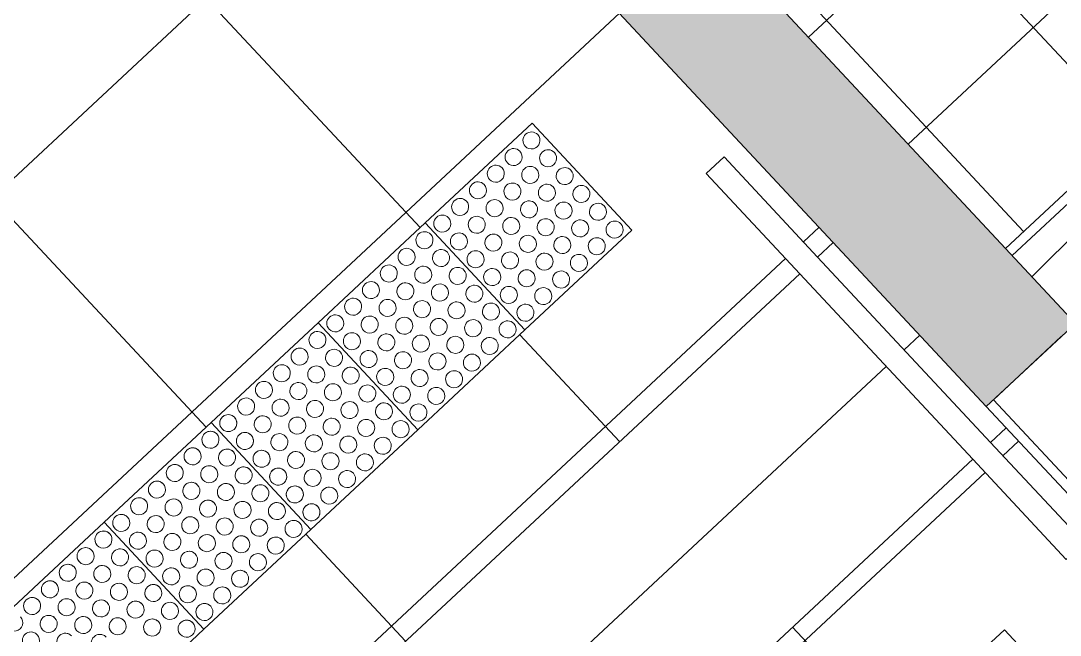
# Model space of a CAD drawing. Header units: millimetres. Extents: x -71377 to 516042, y -145869 to 441446.
# Drawn here: x 274452 to 276583, y 125375 to 126635 of the extents above; entities that cross this region are included whole.
import ezdxf

# ---------------------------------------------------------------- set-up
doc = ezdxf.new("R2010")
doc.units = ezdxf.units.MM
doc.header["$LTSCALE"] = 1000
for name, color, linetype, lineweight in [('A-fnsh', 5, 'Continuous', 5), ('A-hat', 251, 'Continuous', 5), ('A-rail', 6, 'Continuous', 5), ('A-strs', 7, 'Continuous', 5), ('A_bwall', 3, 'Continuous', 5), ('A_cwall', 2, 'Continuous', 5), ('A_fnsh', 5, 'Continuous', 5), ('AA_점형블럭', 8, 'Continuous', 5)]:
    doc.layers.add(name, color=color, linetype=linetype, lineweight=lineweight)
pattern_1 = [(45, (165969.5, 243949.9), (-353.5534, 353.5534), [])]

# ---------------------------------------------------------------- blocks, each defined once
blk = doc.blocks.new('점자블럭_원형_개수_ - 점자블럭_원형_개수_-6612101-지반층 배치도')
at = {"layer": 'AA_점형블럭'}
for p, q in [((2100, 0), (1800, 0)), ((2100, -300), (2100, 0)), ((2400, 0), (2100, 0)), ((2100, 0), (2100, -300)), ((2700, 0), (2400, 0)), ((2700, -300), (2700, 0)), ((3000, 0), (2700, 0)), ((2700, 0), (2700, -300)), ((3300, 0), (3000, 0)), ((3300, -300), (3300, 0)), ((2400, -300), (2400, 0)), ((2400, 0), (2400, -300)), ((3000, -300), (3000, 0)), ((3000, 0), (3000, -300)), ((1800, -300), (2100, -300)), ((2100, -300), (2400, -300)), ((2400, -300), (2700, -300)), ((2700, -300), (3000, -300)), ((3000, -300), (3300, -300))]:
    blk.add_line(p, q, dxfattribs=at)
for centre, start, end in [((1875, -25), 0, 180), ((1875, -25), 0, 180), ((1875, -25), 150, 180), ((1875, -25), 150, 180), ((1875, -25), 0, 75), ((1875, -25), 0, 75), ((1925, -25), 0, 180), ((1925, -25), 360, 180), ((1925, -25), 150, 180), ((1925, -25), 150, 180), ((1925, -25), 0, 75), ((1925, -25), 0, 75), ((1975, -25), 0, 180), ((1975, -25), 0, 180), ((1975, -25), 150, 180), ((1975, -25), 150, 180), ((1975, -25), 0, 75), ((1975, -25), 0, 75), ((2025, -25), 0, 180), ((2025, -25), 0, 180), ((2025, -25), 150, 180), ((2025, -25), 150, 180), ((2025, -25), 0, 75), ((2025, -25), 0, 75), ((2075, -25), 0, 180), ((2075, -25), 0, 180), ((2075, -25), 150, 180), ((2075, -25), 150, 180), ((2075, -25), 0, 75), ((2075, -25), 0, 75), ((2125, -25), 0, 180), ((2125, -25), 0, 180), ((2125, -25), 150, 180), ((2125, -25), 150, 180), ((2125, -25), 0, 75), ((2125, -25), 0, 75), ((2175, -25), 0, 180), ((2175, -25), 360, 180), ((2175, -25), 150, 180), ((2175, -25), 150, 180), ((2175, -25), 0, 75), ((2175, -25), 0, 75), ((2225, -25), 0, 180), ((2225, -25), 0, 180), ((2225, -25), 150, 180), ((2225, -25), 150, 180), ((2225, -25), 0, 75), ((2225, -25), 0, 75), ((2275, -25), 0, 180), ((2275, -25), 0, 180), ((2275, -25), 150, 180), ((2275, -25), 150, 180), ((2275, -25), 0, 75), ((2275, -25), 0, 75), ((2325, -25), 0, 180), ((2325, -25), 0, 180), ((2325, -25), 150, 180), ((2325, -25), 150, 180), ((2325, -25), 0, 75), ((2325, -25), 0, 75), ((2375, -25), 0, 180), ((2375, -25), 0, 180), ((2375, -25), 150, 180), ((2375, -25), 150, 180), ((2375, -25), 0, 75), ((2375, -25), 0, 75), ((2425, -25), 0, 180), ((2425, -25), 0, 180), ((2425, -25), 0, 150), ((2425, -25), 0, 150), ((2475, -25), 0, 180), ((2475, -25), 360, 180), ((2475, -25), 0, 180), ((2475, -25), 0, 180), ((2525, -25), 0, 180), ((2525, -25), 0, 180), ((2525, -25), 360, 180), ((2525, -25), 360, 180), ((2575, -25), 0, 180), ((2575, -25), 0, 180), ((2575, -25), 0, 180), ((2575, -25), 0, 180), ((2625, -25), 0, 180), ((2625, -25), 0, 180), ((2625, -25), 0, 180), ((2625, -25), 0, 180), ((2675, -25), 0, 180), ((2675, -25), 0, 180), ((2675, -25), 0, 180), ((2675, -25), 0, 180), ((2725, -25), 0, 180), ((2725, -25), 0, 180), ((2725, -25), 360, 180), ((2725, -25), 360, 180), ((2775, -25), 0, 180), ((2775, -25), 360, 180), ((2775, -25), 0, 180), ((2775, -25), 0, 180), ((2825, -25), 0, 180), ((2825, -25), 0, 180), ((2825, -25), 360, 180), ((2825, -25), 360, 180), ((2875, -25), 0, 180), ((2875, -25), 0, 180), ((2875, -25), 0, 180), ((2875, -25), 0, 180), ((2925, -25), 0, 180), ((2925, -25), 0, 180), ((2925, -25), 0, 180), ((2925, -25), 0, 180), ((2975, -25), 360, 180), ((2975, -25), 360, 180), ((2975, -25), 0, 180), ((2975, -25), 0, 180), ((3025, -25), 360, 180), ((3025, -25), 0, 180), ((3025, -25), 0, 180), ((3025, -25), 0, 180), ((3075, -25), 0, 180), ((3075, -25), 0, 180), ((3075, -25), 0, 180), ((3075, -25), 0, 180), ((3125, -25), 0, 180), ((3125, -25), 0, 180), ((3125, -25), 0, 180), ((3125, -25), 0, 180), ((3175, -25), 0, 180), ((3175, -25), 0, 180), ((3175, -25), 0, 180), ((3175, -25), 0, 180), ((3225, -25), 0, 180), ((3225, -25), 0, 180), ((3225, -25), 360, 180), ((3225, -25), 360, 180), ((3275, -25), 0, 180), ((3275, -25), 0, 180), ((3275, -25), 0, 180), ((3275, -25), 0, 180), ((1825, -25), 180, 0), ((1825, -25), 180, 0), ((1825, -25), 180, 360), ((1825, -25), 180, 0), ((1875, -25), 180, 0), ((1875, -25), 180, 0), ((1875, -25), 180, 0), ((1875, -25), 180, 360), ((1925, -25), 180, 360), ((1925, -25), 180, 360), ((1925, -25), 180, 360), ((1925, -25), 180, 360), ((1975, -25), 180, 0), ((1975, -25), 180, 0), ((1975, -25), 180, 0), ((1975, -25), 180, 0), ((2025, -25), 180, 0), ((2025, -25), 180, 0), ((2025, -25), 180, 0), ((2025, -25), 180, 0), ((2075, -25), 180, 0), ((2075, -25), 180, 0), ((2075, -25), 180, 0), ((2075, -25), 180, 0), ((2125, -25), 180, 360), ((2125, -25), 180, 0), ((2125, -25), 180, 360), ((2125, -25), 180, 0), ((2175, -25), 180, 360), ((2175, -25), 180, 360), ((2175, -25), 180, 360), ((2175, -25), 180, 360), ((2225, -25), 180, 360), ((2225, -25), 180, 0), ((2225, -25), 180, 360), ((2225, -25), 180, 0), ((2275, -25), 180, 360), ((2275, -25), 180, 360), ((2275, -25), 180, 360), ((2275, -25), 180, 360), ((2325, -25), 180, 360), ((2325, -25), 180, 0), ((2325, -25), 180, 0), ((2325, -25), 180, 0), ((2375, -25), 180, 360), ((2375, -25), 180, 0), ((2375, -25), 180, 360), ((2375, -25), 180, 360), ((2425, -25), 180, 0), ((2425, -25), 180, 0), ((2425, -25), 210, 240), ((2425, -25), 210, 240), ((2425, -25), 270, 0), ((2425, -25), 270, 0), ((2475, -25), 180, 360), ((2475, -25), 180, 360), ((2475, -25), 180, 0), ((2475, -25), 180, 0), ((2525, -25), 180, 0), ((2525, -25), 180, 0), ((2525, -25), 180, 360), ((2525, -25), 180, 360), ((2575, -25), 180, 0), ((2575, -25), 180, 0), ((2575, -25), 180, 0), ((2575, -25), 180, 0), ((2625, -25), 180, 360), ((2625, -25), 180, 360), ((2625, -25), 180, 0), ((2625, -25), 180, 0), ((2675, -25), 180, 0), ((2675, -25), 180, 0), ((2675, -25), 180, 0), ((2675, -25), 180, 0), ((2725, -25), 180, 360), ((2725, -25), 180, 0), ((2725, -25), 180, 0), ((2725, -25), 180, 0), ((2775, -25), 180, 360), ((2775, -25), 180, 0), ((2775, -25), 180, 0), ((2775, -25), 180, 0), ((2825, -25), 180, 360), ((2825, -25), 180, 360), ((2825, -25), 180, 0), ((2825, -25), 180, 0), ((2875, -25), 180, 0), ((2875, -25), 180, 0), ((2875, -25), 180, 0), ((2875, -25), 180, 0), ((2925, -25), 180, 0), ((2925, -25), 180, 0), ((2925, -25), 180, 0), ((2925, -25), 180, 0), ((2975, -25), 180, 360), ((2975, -25), 180, 360), ((2975, -25), 180, 0), ((2975, -25), 180, 0), ((3025, -25), 180, 0), ((3025, -25), 180, 0), ((3025, -25), 180, 360), ((3025, -25), 180, 0), ((3075, -25), 180, 0), ((3075, -25), 180, 0), ((3075, -25), 180, 360), ((3075, -25), 180, 360), ((3125, -25), 180, 360), ((3125, -25), 180, 360), ((3125, -25), 180, 360), ((3125, -25), 180, 0), ((3175, -25), 180, 0), ((3175, -25), 180, 0), ((3175, -25), 180, 0), ((3175, -25), 180, 0), ((3225, -25), 180, 360), ((3225, -25), 180, 360), ((3225, -25), 180, 0), ((3225, -25), 180, 0), ((3275, -25), 180, 0), ((3275, -25), 180, 0), ((3275, -25), 180, 0), ((3275, -25), 180, 0), ((1825, -75), 360, 180), ((1825, -75), 0, 180), ((1825, -75), 360, 60), ((1825, -75), 360, 60), ((1875, -75), 0, 180), ((1875, -75), 360, 180), ((1875, -75), 0, 60), ((1875, -75), 0, 60), ((1925, -75), 360, 180), ((1925, -75), 0, 180), ((1925, -75), 0, 60), ((1925, -75), 0, 60), ((1975, -75), 0, 180), ((1975, -75), 0, 180), ((1975, -75), 0, 60), ((1975, -75), 0, 60), ((2025, -75), 0, 180), ((2025, -75), 0, 180), ((2025, -75), 0, 60), ((2025, -75), 0, 60), ((2075, -75), 360, 180), ((2075, -75), 0, 180), ((2075, -75), 360, 60), ((2075, -75), 0, 60), ((2125, -75), 0, 180), ((2125, -75), 0, 180), ((2125, -75), 0, 60), ((2125, -75), 0, 60), ((2175, -75), 0, 180), ((2175, -75), 0, 180), ((2175, -75), 0, 60), ((2175, -75), 0, 60), ((2225, -75), 0, 180), ((2225, -75), 0, 180), ((2225, -75), 0, 60), ((2225, -75), 0, 60), ((2275, -75), 0, 180), ((2275, -75), 360, 180), ((2275, -75), 0, 75), ((2275, -75), 0, 75), ((2325, -75), 0, 180), ((2325, -75), 0, 180), ((2325, -75), 0, 75), ((2325, -75), 0, 75), ((2375, -75), 0, 180), ((2375, -75), 0, 180), ((2375, -75), 0, 75), ((2375, -75), 0, 75), ((2425, -75), 360, 180), ((2425, -75), 0, 180), ((2425, -75), 0, 150), ((2425, -75), 0, 150), ((2475, -75), 360, 180), ((2475, -75), 0, 180), ((2475, -75), 0, 180), ((2475, -75), 360, 180), ((2525, -75), 0, 180), ((2525, -75), 0, 180), ((2525, -75), 0, 180), ((2525, -75), 0, 180), ((2575, -75), 0, 180), ((2575, -75), 0, 180), ((2575, -75), 0, 180), ((2575, -75), 0, 180), ((2625, -75), 0, 180), ((2625, -75), 0, 180), ((2625, -75), 0, 180), ((2625, -75), 0, 180), ((2675, -75), 0, 180), ((2675, -75), 0, 180), ((2675, -75), 0, 180), ((2675, -75), 0, 180), ((2725, -75), 360, 180), ((2725, -75), 0, 180), ((2725, -75), 0, 180), ((2725, -75), 0, 180), ((2775, -75), 0, 180), ((2775, -75), 0, 180), ((2775, -75), 0, 180), ((2775, -75), 360, 180), ((2825, -75), 0, 180), ((2825, -75), 0, 180), ((2825, -75), 0, 180), ((2825, -75), 0, 180), ((2875, -75), 0, 180), ((2875, -75), 0, 180), ((2875, -75), 0, 180), ((2875, -75), 0, 180), ((2925, -75), 0, 180), ((2925, -75), 0, 180), ((2925, -75), 0, 180), ((2925, -75), 0, 180), ((2975, -75), 0, 180), ((2975, -75), 0, 180), ((2975, -75), 0, 180), ((2975, -75), 360, 180), ((3025, -75), 0, 180), ((3025, -75), 0, 180), ((3025, -75), 0, 180), ((3025, -75), 0, 180), ((3075, -75), 0, 180), ((3075, -75), 0, 180), ((3075, -75), 0, 180), ((3075, -75), 360, 180), ((3125, -75), 0, 180), ((3125, -75), 0, 180), ((3125, -75), 0, 180), ((3125, -75), 0, 180), ((3175, -75), 0, 180), ((3175, -75), 0, 180), ((3175, -75), 0, 180), ((3175, -75), 0, 180), ((3225, -75), 0, 180), ((3225, -75), 0, 180), ((3225, -75), 0, 180), ((3225, -75), 0, 180), ((3275, -75), 0, 180), ((3275, -75), 360, 180), ((3275, -75), 0, 180), ((3275, -75), 360, 180), ((1825, -75), 180, 360), ((1825, -75), 180, 360), ((1825, -75), 180, 360), ((1825, -75), 180, 360), ((1875, -75), 150, 180), ((1875, -75), 150, 180), ((1875, -75), 180, 360), ((1875, -75), 180, 360), ((1875, -75), 180, 360), ((1875, -75), 180, 0), ((1925, -75), 150, 180), ((1925, -75), 150, 180), ((1925, -75), 180, 0), ((1925, -75), 180, 0), ((1925, -75), 180, 360), ((1925, -75), 180, 360), ((1975, -75), 150, 180), ((1975, -75), 150, 180), ((1975, -75), 180, 0), ((1975, -75), 180, 360), ((1975, -75), 180, 0), ((1975, -75), 180, 0), ((2025, -75), 150, 180), ((2025, -75), 150, 180), ((2025, -75), 180, 0), ((2025, -75), 180, 0), ((2025, -75), 180, 0), ((2025, -75), 180, 0), ((2075, -75), 150, 180), ((2075, -75), 150, 180), ((2075, -75), 180, 360), ((2075, -75), 180, 360), ((2075, -75), 180, 360), ((2075, -75), 180, 0), ((2125, -75), 150, 180), ((2125, -75), 150, 180), ((2125, -75), 180, 0), ((2125, -75), 180, 0), ((2125, -75), 180, 360), ((2125, -75), 180, 360), ((2175, -75), 150, 180), ((2175, -75), 150, 180), ((2175, -75), 180, 360), ((2175, -75), 180, 0), ((2175, -75), 180, 360), ((2175, -75), 180, 0), ((2225, -75), 150, 180), ((2225, -75), 150, 180), ((2225, -75), 180, 360), ((2225, -75), 180, 360), ((2225, -75), 180, 0), ((2225, -75), 180, 0), ((2275, -75), 150, 180), ((2275, -75), 150, 180), ((2275, -75), 180, 360), ((2275, -75), 180, 0), ((2275, -75), 180, 360), ((2275, -75), 180, 360), ((2325, -75), 150, 180), ((2325, -75), 150, 180), ((2325, -75), 180, 360), ((2325, -75), 180, 0), ((2325, -75), 180, 360), ((2325, -75), 180, 360), ((2375, -75), 150, 180), ((2375, -75), 150, 180), ((2375, -75), 180, 0), ((2375, -75), 180, 0), ((2375, -75), 180, 360), ((2375, -75), 180, 0), ((2425, -75), 180, 360), ((2425, -75), 180, 360), ((2425, -75), 210, 240), ((2425, -75), 210, 240), ((2425, -75), 270, 360), ((2425, -75), 270, 360), ((2475, -75), 180, 360), ((2475, -75), 180, 360), ((2475, -75), 180, 360), ((2475, -75), 180, 0), ((2525, -75), 180, 0), ((2525, -75), 180, 0), ((2525, -75), 180, 0), ((2525, -75), 180, 0), ((2575, -75), 180, 360), ((2575, -75), 180, 360), ((2575, -75), 180, 0), ((2575, -75), 180, 0), ((2625, -75), 180, 0), ((2625, -75), 180, 0), ((2625, -75), 180, 0), ((2625, -75), 180, 0), ((2675, -75), 180, 0), ((2675, -75), 180, 360), ((2675, -75), 180, 360), ((2675, -75), 180, 0), ((2725, -75), 180, 360), ((2725, -75), 180, 360), ((2725, -75), 180, 360), ((2725, -75), 180, 0), ((2775, -75), 180, 360), ((2775, -75), 180, 360), ((2775, -75), 180, 360), ((2775, -75), 180, 0), ((2825, -75), 180, 0), ((2825, -75), 180, 0), ((2825, -75), 180, 360), ((2825, -75), 180, 0), ((2875, -75), 180, 360), ((2875, -75), 180, 360), ((2875, -75), 180, 0), ((2875, -75), 180, 0), ((2925, -75), 180, 360), ((2925, -75), 180, 0), ((2925, -75), 180, 0), ((2925, -75), 180, 0), ((2975, -75), 180, 360), ((2975, -75), 180, 360), ((2975, -75), 180, 360), ((2975, -75), 180, 0), ((3025, -75), 180, 0), ((3025, -75), 180, 0), ((3025, -75), 180, 360), ((3025, -75), 180, 0), ((3075, -75), 180, 360), ((3075, -75), 180, 360), ((3075, -75), 180, 360), ((3075, -75), 180, 360), ((3125, -75), 180, 0), ((3125, -75), 180, 0), ((3125, -75), 180, 0), ((3125, -75), 180, 0), ((3175, -75), 180, 360), ((3175, -75), 180, 360), ((3175, -75), 180, 0), ((3175, -75), 180, 0), ((3225, -75), 180, 360), ((3225, -75), 180, 0), ((3225, -75), 180, 0), ((3225, -75), 180, 0), ((3275, -75), 180, 360), ((3275, -75), 180, 360), ((3275, -75), 180, 360), ((3275, -75), 180, 0), ((1875, -125), 360, 180), ((1875, -125), 0, 180), ((1875, -125), 0, 60), ((1875, -125), 0, 60), ((1925, -125), 0, 180), ((1925, -125), 360, 180), ((1925, -125), 150, 180), ((1925, -125), 150, 180), ((1925, -125), 180, 0), ((1925, -125), 180, 0), ((1925, -125), 180, 360), ((1925, -125), 180, 0), ((1925, -125), 0, 60), ((1925, -125), 0, 60), ((1975, -125), 0, 180), ((1975, -125), 0, 180), ((1975, -125), 150, 180), ((1975, -125), 150, 180), ((1975, -125), 180, 0), ((1975, -125), 180, 360), ((1975, -125), 180, 0), ((1975, -125), 180, 360), ((1975, -125), 0, 60), ((1975, -125), 0, 60), ((2025, -125), 0, 180), ((2025, -125), 0, 180), ((2025, -125), 150, 180), ((2025, -125), 150, 180), ((2025, -125), 180, 360), ((2025, -125), 180, 360), ((2025, -125), 180, 0), ((2025, -125), 180, 0), ((2025, -125), 0, 60), ((2025, -125), 0, 60), ((2075, -125), 360, 180), ((2075, -125), 0, 180), ((2075, -125), 150, 180), ((2075, -125), 150, 180), ((2075, -125), 180, 360), ((2075, -125), 180, 0), ((2075, -125), 180, 0), ((2075, -125), 180, 0), ((2075, -125), 0, 60), ((2075, -125), 360, 60), ((2125, -125), 0, 180), ((2125, -125), 360, 180), ((2125, -125), 150, 180), ((2125, -125), 150, 180), ((2125, -125), 180, 0), ((2125, -125), 180, 0), ((2125, -125), 180, 0), ((2125, -125), 180, 0), ((2125, -125), 0, 60), ((2125, -125), 0, 60), ((2175, -125), 360, 180), ((2175, -125), 0, 180), ((2175, -125), 150, 180), ((2175, -125), 150, 180), ((2175, -125), 180, 360), ((2175, -125), 180, 360), ((2175, -125), 180, 0), ((2175, -125), 180, 0), ((2175, -125), 0, 60), ((2175, -125), 0, 60), ((2225, -125), 0, 180), ((2225, -125), 0, 180), ((2225, -125), 150, 180), ((2225, -125), 150, 180), ((2225, -125), 180, 360), ((2225, -125), 180, 360), ((2225, -125), 180, 360), ((2225, -125), 180, 0), ((2225, -125), 0, 60), ((2225, -125), 0, 60), ((2275, -125), 0, 180), ((2275, -125), 0, 180), ((2275, -125), 150, 180), ((2275, -125), 150, 180), ((2275, -125), 180, 0), ((2275, -125), 180, 0), ((2275, -125), 180, 360), ((2275, -125), 180, 360), ((2275, -125), 0, 75), ((2275, -125), 0, 75), ((2325, -125), 0, 180), ((2325, -125), 360, 180), ((2325, -125), 150, 180), ((2325, -125), 150, 180), ((2325, -125), 180, 360), ((2325, -125), 180, 0), ((2325, -125), 180, 360), ((2325, -125), 180, 360), ((2325, -125), 0, 75), ((2325, -125), 360, 75), ((2375, -125), 0, 180), ((2375, -125), 0, 180), ((2375, -125), 150, 180), ((2375, -125), 150, 180), ((2375, -125), 180, 0), ((2375, -125), 180, 0), ((2375, -125), 180, 0), ((2375, -125), 180, 0), ((2375, -125), 0, 75), ((2375, -125), 0, 75), ((2425, -125), 0, 180), ((2425, -125), 360, 180), ((2425, -125), 180, 0), ((2425, -125), 180, 360), ((2425, -125), 0, 150), ((2425, -125), 360, 150), ((2425, -125), 270, 0), ((2425, -125), 270, 360), ((2475, -125), 360, 180), ((2475, -125), 360, 180), ((2475, -125), 0, 180), ((2475, -125), 0, 180), ((2475, -125), 180, 360), ((2475, -125), 180, 360), ((2475, -125), 180, 360), ((2475, -125), 180, 360), ((2525, -125), 0, 180), ((2525, -125), 0, 180), ((2525, -125), 0, 180), ((2525, -125), 0, 180), ((2525, -125), 180, 360), ((2525, -125), 180, 0), ((2525, -125), 180, 0), ((2525, -125), 180, 0), ((2575, -125), 0, 180), ((2575, -125), 0, 180), ((2575, -125), 0, 180), ((2575, -125), 0, 180), ((2575, -125), 180, 0), ((2575, -125), 180, 0), ((2575, -125), 180, 360), ((2575, -125), 180, 360), ((2625, -125), 0, 180), ((2625, -125), 0, 180), ((2625, -125), 0, 180), ((2625, -125), 0, 180), ((2625, -125), 180, 0), ((2625, -125), 180, 0), ((2625, -125), 180, 0), ((2625, -125), 180, 0), ((2675, -125), 360, 180), ((2675, -125), 0, 180), ((2675, -125), 0, 180), ((2675, -125), 0, 180), ((2675, -125), 180, 0), ((2675, -125), 180, 0), ((2675, -125), 180, 360), ((2675, -125), 180, 0), ((2725, -125), 0, 180), ((2725, -125), 0, 180), ((2725, -125), 0, 180), ((2725, -125), 360, 180), ((2725, -125), 180, 0), ((2725, -125), 180, 0), ((2725, -125), 180, 360), ((2725, -125), 180, 0), ((2775, -125), 360, 180), ((2775, -125), 360, 180), ((2775, -125), 0, 180), ((2775, -125), 0, 180), ((2775, -125), 180, 360), ((2775, -125), 180, 0), ((2775, -125), 180, 0), ((2775, -125), 180, 0), ((2825, -125), 0, 180), ((2825, -125), 0, 180), ((2825, -125), 0, 180), ((2825, -125), 360, 180), ((2825, -125), 180, 360), ((2825, -125), 180, 360), ((2825, -125), 180, 360), ((2825, -125), 180, 0), ((2875, -125), 0, 180), ((2875, -125), 0, 180), ((2875, -125), 0, 180), ((2875, -125), 0, 180), ((2875, -125), 180, 360), ((2875, -125), 180, 360), ((2875, -125), 180, 0), ((2875, -125), 180, 0), ((2925, -125), 0, 180), ((2925, -125), 0, 180), ((2925, -125), 360, 180), ((2925, -125), 360, 180), ((2925, -125), 180, 0), ((2925, -125), 180, 0), ((2925, -125), 180, 360), ((2925, -125), 180, 360), ((2975, -125), 0, 180), ((2975, -125), 0, 180), ((2975, -125), 0, 180), ((2975, -125), 0, 180), ((2975, -125), 180, 0), ((2975, -125), 180, 0), ((2975, -125), 180, 360), ((2975, -125), 180, 360), ((3025, -125), 0, 180), ((3025, -125), 0, 180), ((3025, -125), 0, 180), ((3025, -125), 0, 180), ((3025, -125), 180, 0), ((3025, -125), 180, 0), ((3025, -125), 180, 0), ((3025, -125), 180, 0), ((3075, -125), 360, 180), ((3075, -125), 360, 180), ((3075, -125), 0, 180), ((3075, -125), 0, 180), ((3075, -125), 180, 360), ((3075, -125), 180, 360), ((3075, -125), 180, 360), ((3075, -125), 180, 360), ((3125, -125), 0, 180), ((3125, -125), 0, 180), ((3125, -125), 0, 180), ((3125, -125), 360, 180), ((3125, -125), 180, 0), ((3125, -125), 180, 0), ((3125, -125), 180, 360), ((3125, -125), 180, 0), ((3175, -125), 0, 180), ((3175, -125), 0, 180), ((3175, -125), 0, 180), ((3175, -125), 0, 180), ((3175, -125), 180, 360), ((3175, -125), 180, 360), ((3175, -125), 180, 0), ((3175, -125), 180, 0), ((3225, -125), 0, 180), ((3225, -125), 0, 180), ((3225, -125), 0, 180), ((3225, -125), 0, 180), ((3225, -125), 180, 360), ((3225, -125), 180, 0), ((3225, -125), 180, 0), ((3225, -125), 180, 0), ((3275, -125), 0, 180), ((3275, -125), 0, 180), ((3275, -125), 0, 180), ((3275, -125), 0, 180), ((3275, -125), 180, 0), ((3275, -125), 180, 0), ((3275, -125), 180, 0), ((3275, -125), 180, 0), ((2425, -125), 210, 240), ((2425, -125), 210, 240), ((1925, -175), 0, 180), ((1925, -175), 360, 180), ((1925, -175), 0, 60), ((1925, -175), 0, 60), ((1975, -175), 0, 180), ((1975, -175), 360, 180), ((1975, -175), 150, 180), ((1975, -175), 150, 180), ((1975, -175), 0, 60), ((1975, -175), 360, 60), ((2025, -175), 0, 180), ((2025, -175), 0, 180), ((2025, -175), 150, 180), ((2025, -175), 150, 180), ((2025, -175), 0, 75), ((2025, -175), 0, 75), ((2075, -175), 0, 180), ((2075, -175), 0, 180), ((2075, -175), 150, 180), ((2075, -175), 150, 180), ((2075, -175), 0, 75), ((2075, -175), 0, 75), ((2125, -175), 360, 180), ((2125, -175), 360, 180), ((2125, -175), 150, 180), ((2125, -175), 150, 180), ((2125, -175), 0, 60), ((2125, -175), 0, 60), ((2175, -175), 0, 180), ((2175, -175), 0, 180), ((2175, -175), 150, 180), ((2175, -175), 150, 180), ((2175, -175), 0, 60), ((2175, -175), 0, 60), ((2225, -175), 0, 180), ((2225, -175), 0, 180), ((2225, -175), 150, 180), ((2225, -175), 150, 180), ((2225, -175), 0, 60), ((2225, -175), 0, 60), ((2275, -175), 0, 180), ((2275, -175), 360, 180), ((2275, -175), 150, 180), ((2275, -175), 150, 180), ((2275, -175), 0, 75), ((2275, -175), 360, 75), ((2325, -175), 0, 180), ((2325, -175), 360, 180), ((2325, -175), 150, 180), ((2325, -175), 150, 180), ((2325, -175), 0, 75), ((2325, -175), 0, 75), ((2375, -175), 0, 180), ((2375, -175), 0, 180), ((2375, -175), 150, 180), ((2375, -175), 150, 180), ((2375, -175), 0, 75), ((2375, -175), 0, 75), ((2425, -175), 360, 180), ((2425, -175), 0, 180), ((2425, -175), 0, 150), ((2425, -175), 0, 150), ((2475, -175), 0, 180), ((2475, -175), 0, 180), ((2475, -175), 0, 180), ((2475, -175), 360, 180), ((2525, -175), 0, 180), ((2525, -175), 0, 180), ((2525, -175), 0, 180), ((2525, -175), 0, 180), ((2575, -175), 0, 180), ((2575, -175), 0, 180), ((2575, -175), 360, 180), ((2575, -175), 360, 180), ((2625, -175), 0, 180), ((2625, -175), 360, 180), ((2625, -175), 0, 180), ((2625, -175), 0, 180), ((2675, -175), 0, 180), ((2675, -175), 0, 180), ((2675, -175), 360, 180), ((2675, -175), 360, 180), ((2725, -175), 360, 180), ((2725, -175), 360, 180), ((2725, -175), 0, 180), ((2725, -175), 0, 180), ((2775, -175), 0, 180), ((2775, -175), 0, 180), ((2775, -175), 360, 180), ((2775, -175), 360, 180), ((2825, -175), 0, 180), ((2825, -175), 0, 180), ((2825, -175), 0, 180), ((2825, -175), 0, 180), ((2875, -175), 0, 180), ((2875, -175), 0, 180), ((2875, -175), 0, 180), ((2875, -175), 0, 180), ((2925, -175), 0, 180), ((2925, -175), 0, 180), ((2925, -175), 360, 180), ((2925, -175), 0, 180), ((2975, -175), 0, 180), ((2975, -175), 0, 180), ((2975, -175), 360, 180), ((2975, -175), 360, 180), ((3025, -175), 0, 180), ((3025, -175), 0, 180), ((3025, -175), 0, 180), ((3025, -175), 0, 180), ((3075, -175), 0, 180), ((3075, -175), 0, 180), ((3075, -175), 0, 180), ((3075, -175), 0, 180), ((3125, -175), 0, 180), ((3125, -175), 0, 180), ((3125, -175), 0, 180), ((3125, -175), 0, 180), ((3175, -175), 0, 180), ((3175, -175), 0, 180), ((3175, -175), 0, 180), ((3175, -175), 0, 180), ((3225, -175), 0, 180), ((3225, -175), 360, 180), ((3225, -175), 0, 180), ((3225, -175), 0, 180), ((3275, -175), 0, 180), ((3275, -175), 0, 180), ((3275, -175), 360, 180), ((3275, -175), 0, 180), ((1975, -175), 180, 0), ((1975, -175), 180, 360), ((1975, -175), 180, 360), ((1975, -175), 180, 360), ((2025, -175), 180, 360), ((2025, -175), 180, 0), ((2025, -175), 180, 0), ((2025, -175), 180, 0), ((2075, -175), 180, 0), ((2075, -175), 180, 0), ((2075, -175), 180, 0), ((2075, -175), 180, 0), ((2125, -175), 180, 360), ((2125, -175), 180, 360), ((2125, -175), 180, 0), ((2125, -175), 180, 0), ((2175, -175), 180, 360), ((2175, -175), 180, 360), ((2175, -175), 180, 0), ((2175, -175), 180, 0), ((2225, -175), 180, 0), ((2225, -175), 180, 0), ((2225, -175), 180, 0), ((2225, -175), 180, 0), ((2275, -175), 180, 0), ((2275, -175), 180, 0), ((2275, -175), 180, 360), ((2275, -175), 180, 360), ((2325, -175), 180, 360), ((2325, -175), 180, 0), ((2325, -175), 180, 360), ((2325, -175), 180, 360), ((2375, -175), 180, 0), ((2375, -175), 180, 0), ((2375, -175), 180, 0), ((2375, -175), 180, 0), ((2425, -175), 180, 360), ((2425, -175), 180, 360), ((2425, -175), 210, 240), ((2425, -175), 210, 240), ((2425, -175), 270, 360), ((2425, -175), 270, 360), ((2475, -175), 180, 0), ((2475, -175), 180, 0), ((2475, -175), 180, 360), ((2475, -175), 180, 360), ((2525, -175), 180, 0), ((2525, -175), 180, 0), ((2525, -175), 180, 0), ((2525, -175), 180, 0), ((2575, -175), 180, 360), ((2575, -175), 180, 360), ((2575, -175), 180, 0), ((2575, -175), 180, 0), ((2625, -175), 180, 360), ((2625, -175), 180, 0), ((2625, -175), 180, 0), ((2625, -175), 180, 0), ((2675, -175), 180, 360), ((2675, -175), 180, 360), ((2675, -175), 180, 360), ((2675, -175), 180, 360), ((2725, -175), 180, 360), ((2725, -175), 180, 360), ((2725, -175), 180, 0), ((2725, -175), 180, 0), ((2775, -175), 180, 360), ((2775, -175), 180, 360), ((2775, -175), 180, 360), ((2775, -175), 180, 360), ((2825, -175), 180, 360), ((2825, -175), 180, 0), ((2825, -175), 180, 0), ((2825, -175), 180, 0), ((2875, -175), 180, 0), ((2875, -175), 180, 0), ((2875, -175), 180, 0), ((2875, -175), 180, 0), ((2925, -175), 180, 360), ((2925, -175), 180, 0), ((2925, -175), 180, 360), ((2925, -175), 180, 360), ((2975, -175), 180, 0), ((2975, -175), 180, 0), ((2975, -175), 180, 0), ((2975, -175), 180, 0), ((3025, -175), 180, 360), ((3025, -175), 180, 0), ((3025, -175), 180, 360), ((3025, -175), 180, 360), ((3075, -175), 180, 0), ((3075, -175), 180, 0), ((3075, -175), 180, 360), ((3075, -175), 180, 360), ((3125, -175), 180, 0), ((3125, -175), 180, 0), ((3125, -175), 180, 0), ((3125, -175), 180, 0), ((3175, -175), 180, 0), ((3175, -175), 180, 360), ((3175, -175), 180, 360), ((3175, -175), 180, 0), ((3225, -175), 180, 360), ((3225, -175), 180, 0), ((3225, -175), 180, 0), ((3225, -175), 180, 0), ((3275, -175), 180, 360), ((3275, -175), 180, 360), ((3275, -175), 180, 0), ((3275, -175), 180, 0), ((2025, -225), 0, 180), ((2025, -225), 360, 180), ((2025, -225), 0, 75), ((2025, -225), 0, 75), ((2075, -225), 0, 180), ((2075, -225), 0, 180), ((2075, -225), 0, 75), ((2075, -225), 0, 75), ((2125, -225), 360, 180), ((2125, -225), 360, 180), ((2125, -225), 360, 75), ((2125, -225), 360, 75), ((2175, -225), 0, 180), ((2175, -225), 0, 180), ((2175, -225), 0, 75), ((2175, -225), 0, 75), ((2225, -225), 0, 180), ((2225, -225), 0, 180), ((2225, -225), 0, 75), ((2225, -225), 0, 75), ((2275, -225), 0, 180), ((2275, -225), 360, 180), ((2275, -225), 0, 75), ((2275, -225), 0, 75), ((2325, -225), 0, 180), ((2325, -225), 360, 180), ((2325, -225), 0, 75), ((2325, -225), 360, 75), ((2375, -225), 0, 180), ((2375, -225), 0, 180), ((2375, -225), 0, 75), ((2375, -225), 0, 75), ((2425, -225), 0, 180), ((2425, -225), 0, 180), ((2425, -225), 0, 150), ((2425, -225), 0, 150), ((2475, -225), 360, 180), ((2475, -225), 360, 180), ((2475, -225), 0, 180), ((2475, -225), 0, 180), ((2525, -225), 0, 180), ((2525, -225), 0, 180), ((2525, -225), 0, 180), ((2525, -225), 0, 180), ((2575, -225), 0, 180), ((2575, -225), 0, 180), ((2575, -225), 360, 180), ((2575, -225), 0, 180), ((2625, -225), 0, 180), ((2625, -225), 0, 180), ((2625, -225), 0, 180), ((2625, -225), 360, 180), ((2675, -225), 0, 180), ((2675, -225), 0, 180), ((2675, -225), 360, 180), ((2675, -225), 0, 180), ((2725, -225), 0, 180), ((2725, -225), 0, 180), ((2725, -225), 0, 180), ((2725, -225), 360, 180), ((2775, -225), 0, 180), ((2775, -225), 0, 180), ((2775, -225), 360, 180), ((2775, -225), 0, 180), ((2825, -225), 0, 180), ((2825, -225), 0, 180), ((2825, -225), 0, 180), ((2825, -225), 360, 180), ((2875, -225), 0, 180), ((2875, -225), 0, 180), ((2875, -225), 0, 180), ((2875, -225), 0, 180), ((2925, -225), 0, 180), ((2925, -225), 0, 180), ((2925, -225), 0, 180), ((2925, -225), 360, 180), ((2975, -225), 0, 180), ((2975, -225), 0, 180), ((2975, -225), 0, 180), ((2975, -225), 0, 180), ((3025, -225), 0, 180), ((3025, -225), 0, 180), ((3025, -225), 0, 180), ((3025, -225), 360, 180), ((3075, -225), 360, 180), ((3075, -225), 360, 180), ((3075, -225), 0, 180), ((3075, -225), 0, 180), ((3125, -225), 0, 180), ((3125, -225), 0, 180), ((3125, -225), 0, 180), ((3125, -225), 360, 180), ((3175, -225), 0, 180), ((3175, -225), 0, 180), ((3175, -225), 0, 180), ((3175, -225), 0, 180), ((3225, -225), 0, 180), ((3225, -225), 0, 180), ((3225, -225), 0, 180), ((3225, -225), 0, 180), ((3275, -225), 0, 180), ((3275, -225), 360, 180), ((3275, -225), 0, 180), ((3275, -225), 0, 180), ((2025, -225), 150, 180), ((2025, -225), 150, 180), ((2025, -225), 180, 0), ((2025, -225), 180, 0), ((2025, -225), 180, 360), ((2025, -225), 180, 0), ((2075, -225), 150, 180), ((2075, -225), 150, 180), ((2075, -225), 180, 360), ((2075, -225), 180, 0), ((2075, -225), 180, 0), ((2075, -225), 180, 0), ((2125, -225), 150, 180), ((2125, -225), 150, 180), ((2125, -225), 180, 360), ((2125, -225), 180, 360), ((2125, -225), 180, 360), ((2125, -225), 180, 360), ((2175, -225), 150, 180), ((2175, -225), 150, 180), ((2175, -225), 180, 0), ((2175, -225), 180, 0), ((2175, -225), 180, 0), ((2175, -225), 180, 0), ((2225, -225), 150, 180), ((2225, -225), 150, 180), ((2225, -225), 180, 360), ((2225, -225), 180, 360), ((2225, -225), 180, 360), ((2225, -225), 180, 0), ((2275, -225), 150, 180), ((2275, -225), 150, 180), ((2275, -225), 180, 0), ((2275, -225), 180, 0), ((2275, -225), 180, 360), ((2275, -225), 180, 360), ((2325, -225), 150, 180), ((2325, -225), 150, 180), ((2325, -225), 180, 0), ((2325, -225), 180, 0), ((2325, -225), 180, 360), ((2325, -225), 180, 360), ((2375, -225), 150, 180), ((2375, -225), 150, 180), ((2375, -225), 180, 360), ((2375, -225), 180, 0), ((2375, -225), 180, 0), ((2375, -225), 180, 0), ((2425, -225), 180, 360), ((2425, -225), 180, 360), ((2425, -225), 210, 240), ((2425, -225), 210, 240), ((2425, -225), 270, 360), ((2425, -225), 270, 360), ((2475, -225), 180, 360), ((2475, -225), 180, 0), ((2475, -225), 180, 0), ((2475, -225), 180, 0), ((2525, -225), 180, 0), ((2525, -225), 180, 0), ((2525, -225), 180, 0), ((2525, -225), 180, 0), ((2575, -225), 180, 0), ((2575, -225), 180, 0), ((2575, -225), 180, 360), ((2575, -225), 180, 0), ((2625, -225), 180, 0), ((2625, -225), 180, 0), ((2625, -225), 180, 360), ((2625, -225), 180, 0), ((2675, -225), 180, 360), ((2675, -225), 180, 0), ((2675, -225), 180, 360), ((2675, -225), 180, 360), ((2725, -225), 180, 360), ((2725, -225), 180, 0), ((2725, -225), 180, 360), ((2725, -225), 180, 360), ((2775, -225), 180, 0), ((2775, -225), 180, 0), ((2775, -225), 180, 360), ((2775, -225), 180, 0), ((2825, -225), 180, 0), ((2825, -225), 180, 0), ((2825, -225), 180, 360), ((2825, -225), 180, 0), ((2875, -225), 180, 0), ((2875, -225), 180, 0), ((2875, -225), 180, 0), ((2875, -225), 180, 0), ((2925, -225), 180, 0), ((2925, -225), 180, 0), ((2925, -225), 180, 360), ((2925, -225), 180, 0), ((2975, -225), 180, 0), ((2975, -225), 180, 0), ((2975, -225), 180, 360), ((2975, -225), 180, 360), ((3025, -225), 180, 360), ((3025, -225), 180, 0), ((3025, -225), 180, 360), ((3025, -225), 180, 0), ((3075, -225), 180, 360), ((3075, -225), 180, 0), ((3075, -225), 180, 0), ((3075, -225), 180, 0), ((3125, -225), 180, 0), ((3125, -225), 180, 0), ((3125, -225), 180, 360), ((3125, -225), 180, 0), ((3175, -225), 180, 360), ((3175, -225), 180, 360), ((3175, -225), 180, 0), ((3175, -225), 180, 0), ((3225, -225), 180, 0), ((3225, -225), 180, 0), ((3225, -225), 180, 0), ((3225, -225), 180, 0), ((3275, -225), 180, 360), ((3275, -225), 180, 0), ((3275, -225), 180, 0), ((3275, -225), 180, 0), ((2075, -275), 0, 180), ((2075, -275), 0, 180), ((2075, -275), 150, 180), ((2075, -275), 150, 180), ((2075, -275), 180, 360), ((2075, -275), 180, 0), ((2075, -275), 180, 0), ((2075, -275), 180, 0), ((2075, -275), 0, 75), ((2075, -275), 0, 75), ((2125, -275), 0, 180), ((2125, -275), 360, 180), ((2125, -275), 150, 180), ((2125, -275), 150, 180), ((2125, -275), 180, 360), ((2125, -275), 180, 360), ((2125, -275), 180, 360), ((2125, -275), 180, 360), ((2125, -275), 0, 75), ((2125, -275), 360, 75), ((2175, -275), 0, 180), ((2175, -275), 0, 180), ((2175, -275), 150, 180), ((2175, -275), 150, 180), ((2175, -275), 180, 0), ((2175, -275), 180, 0), ((2175, -275), 180, 360), ((2175, -275), 180, 0), ((2175, -275), 0, 75), ((2175, -275), 0, 75), ((2225, -275), 0, 180), ((2225, -275), 0, 180), ((2225, -275), 150, 180), ((2225, -275), 150, 180), ((2225, -275), 180, 360), ((2225, -275), 180, 0), ((2225, -275), 180, 0), ((2225, -275), 180, 0), ((2225, -275), 0, 75), ((2225, -275), 0, 75), ((2275, -275), 360, 180), ((2275, -275), 360, 180), ((2275, -275), 150, 180), ((2275, -275), 150, 180), ((2275, -275), 180, 360), ((2275, -275), 180, 360), ((2275, -275), 180, 360), ((2275, -275), 180, 360), ((2275, -275), 360, 75), ((2275, -275), 360, 75), ((2325, -275), 0, 180), ((2325, -275), 0, 180), ((2325, -275), 150, 180), ((2325, -275), 150, 180), ((2325, -275), 180, 360), ((2325, -275), 180, 0), ((2325, -275), 180, 360), ((2325, -275), 180, 360), ((2325, -275), 0, 75), ((2325, -275), 0, 75), ((2375, -275), 0, 180), ((2375, -275), 0, 180), ((2375, -275), 150, 180), ((2375, -275), 150, 180), ((2375, -275), 180, 360), ((2375, -275), 180, 0), ((2375, -275), 180, 360), ((2375, -275), 180, 0), ((2375, -275), 0, 75), ((2375, -275), 0, 75), ((2425, -275), 360, 180), ((2425, -275), 0, 180), ((2425, -275), 180, 360), ((2425, -275), 180, 360), ((2425, -275), 0, 150), ((2425, -275), 0, 150), ((2425, -275), 270, 360), ((2425, -275), 270, 360), ((2475, -275), 0, 180), ((2475, -275), 0, 180), ((2475, -275), 0, 180), ((2475, -275), 360, 180), ((2475, -275), 180, 360), ((2475, -275), 180, 360), ((2475, -275), 180, 360), ((2475, -275), 180, 0), ((2525, -275), 0, 180), ((2525, -275), 0, 180), ((2525, -275), 0, 180), ((2525, -275), 0, 180), ((2525, -275), 180, 0), ((2525, -275), 180, 0), ((2525, -275), 180, 0), ((2525, -275), 180, 0), ((2575, -275), 360, 180), ((2575, -275), 360, 180), ((2575, -275), 360, 180), ((2575, -275), 360, 180), ((2575, -275), 180, 360), ((2575, -275), 180, 360), ((2575, -275), 180, 360), ((2575, -275), 180, 360), ((2625, -275), 0, 180), ((2625, -275), 0, 180), ((2625, -275), 0, 180), ((2625, -275), 0, 180), ((2625, -275), 180, 0), ((2625, -275), 180, 0), ((2625, -275), 180, 0), ((2625, -275), 180, 0), ((2675, -275), 360, 180), ((2675, -275), 360, 180), ((2675, -275), 360, 180), ((2675, -275), 360, 180), ((2675, -275), 180, 360), ((2675, -275), 180, 360), ((2675, -275), 180, 360), ((2675, -275), 180, 360), ((2725, -275), 0, 180), ((2725, -275), 0, 180), ((2725, -275), 0, 180), ((2725, -275), 360, 180), ((2725, -275), 180, 0), ((2725, -275), 180, 0), ((2725, -275), 180, 360), ((2725, -275), 180, 360), ((2775, -275), 0, 180), ((2775, -275), 0, 180), ((2775, -275), 0, 180), ((2775, -275), 360, 180), ((2775, -275), 180, 360), ((2775, -275), 180, 360), ((2775, -275), 180, 360), ((2775, -275), 180, 360), ((2825, -275), 360, 180), ((2825, -275), 360, 180), ((2825, -275), 0, 180), ((2825, -275), 0, 180), ((2825, -275), 180, 360), ((2825, -275), 180, 360), ((2825, -275), 180, 360), ((2825, -275), 180, 0), ((2875, -275), 360, 180), ((2875, -275), 360, 180), ((2875, -275), 0, 180), ((2875, -275), 0, 180), ((2875, -275), 180, 360), ((2875, -275), 180, 0), ((2875, -275), 180, 360), ((2875, -275), 180, 0), ((2925, -275), 0, 180), ((2925, -275), 0, 180), ((2925, -275), 0, 180), ((2925, -275), 0, 180), ((2925, -275), 180, 0), ((2925, -275), 180, 0), ((2925, -275), 180, 0), ((2925, -275), 180, 0), ((2975, -275), 0, 180), ((2975, -275), 0, 180), ((2975, -275), 0, 180), ((2975, -275), 360, 180), ((2975, -275), 180, 0), ((2975, -275), 180, 0), ((2975, -275), 180, 360), ((2975, -275), 180, 360), ((3025, -275), 0, 180), ((3025, -275), 0, 180), ((3025, -275), 360, 180), ((3025, -275), 360, 180), ((3025, -275), 180, 0), ((3025, -275), 180, 0), ((3025, -275), 180, 360), ((3025, -275), 180, 360), ((3075, -275), 360, 180), ((3075, -275), 360, 180), ((3075, -275), 0, 180), ((3075, -275), 0, 180), ((3075, -275), 180, 0), ((3075, -275), 180, 0), ((3075, -275), 180, 360), ((3075, -275), 180, 360), ((3125, -275), 0, 180), ((3125, -275), 0, 180), ((3125, -275), 0, 180), ((3125, -275), 0, 180), ((3125, -275), 180, 0), ((3125, -275), 180, 0), ((3125, -275), 180, 0), ((3125, -275), 180, 0), ((3175, -275), 0, 180), ((3175, -275), 360, 180), ((3175, -275), 360, 180), ((3175, -275), 0, 180), ((3175, -275), 180, 360), ((3175, -275), 180, 360), ((3175, -275), 180, 360), ((3175, -275), 180, 0), ((3225, -275), 0, 180), ((3225, -275), 0, 180), ((3225, -275), 0, 180), ((3225, -275), 0, 180), ((3225, -275), 180, 360), ((3225, -275), 180, 0), ((3225, -275), 180, 0), ((3225, -275), 180, 0), ((3275, -275), 0, 180), ((3275, -275), 0, 180), ((3275, -275), 360, 180), ((3275, -275), 360, 180), ((3275, -275), 180, 360), ((3275, -275), 180, 0), ((3275, -275), 180, 360), ((3275, -275), 180, 360), ((2425, -275), 210, 240), ((2425, -275), 210, 240)]:
    blk.add_arc(centre, 17.5, start, end, dxfattribs=at)
blk = doc.blocks.new('점자블럭_원형_개수_ - 점자블럭_원형_개수_-V94-지반층 배치도')
at = {"layer": 'AA_점형블럭'}
for p, q in [((3300, 0), (3000, 0)), ((3300, -300), (3300, 0))]:
    blk.add_line(p, q, dxfattribs=at)
blk = doc.blocks.new('난간 - 난간-6781690-지반층 배치도')
at = {"layer": 'A-rail'}
for p, q in [((86662.8, 112988.3), (86712.8, 112988.3)), ((86662.8, 112707.3), (86662.8, 112988.3)), ((86712.8, 112707.3), (86712.8, 112988.3)), ((86662.8, 112187.3), (86662.8, 112707.3)), ((86712.8, 112187.3), (86712.8, 112707.3)), ((86662.8, 111906.3), (86662.8, 112187.3)), ((86712.8, 111906.3), (86712.8, 112187.3)), ((86712.8, 111906.3), (86662.8, 111906.3))]:
    blk.add_line(p, q, dxfattribs=at)

msp = doc.modelspace()

# ---------------------------------------------------------------- hatches: boundary and pattern name
at = {"layer": 'A-hat'}
h = msp.add_hatch(dxfattribs=at)
h.set_pattern_fill('FP_163', color=256, scale=1000, style=0, pattern_type=2)
h.set_pattern_definition([(133, (294495.1, 154861.37), (-438.812, -409.199), []), (223, (294495.1, 154861.37), (409.199, -438.812), [])])
h.paths.add_polyline_path([(273287.6, 123541.3), (273319.8, 123571.3), (273128.2, 123776.8), (273164.7, 123810.9), (273356.4, 123605.4), (276049.2, 126116.5), (275857.6, 126322), (275894.2, 126356.1), (276085.8, 126150.6), (276118, 126180.6), (274893.8, 127493.4), (275296, 127868.5), (274477.6, 128746.1), (274294.8, 128575.6), (272746.7, 130235.8), (272216.4, 129741.3), (270852.4, 131204), (270790.3, 131146.1), (270619.8, 131328.9), (269742.1, 130510.5), (269912.6, 130327.7), (268918, 129400.2), (269163.5, 129136.9), (267752, 127820.6), (271233.6, 124087.1), (272060, 124857.7), (273259.7, 123571.3)])
h.paths.add_polyline_path([(273291.5, 123955.1), (273086.9, 124174.5), (275500.3, 126425.1), (275704.9, 126205.6), (273319.8, 123981.5)])
h.paths.add_polyline_path([(270942.2, 124758.8), (270533, 125197.6), (270752.4, 125402.2), (271161.6, 124963.4), (270960.9, 124776.2)])
h.paths.add_polyline_path([(270244.1, 125434.1), (269630.3, 126092.3), (269849.7, 126296.9), (270463.5, 125638.7), (270262.8, 125451.6)])
h = msp.add_hatch(dxfattribs=at)
h.set_pattern_fill('FP_168', color=256, scale=1000, style=0, pattern_type=2)
h.set_pattern_definition([(133, (281562.24, 137058.52), (-219.406, -204.5995), []), (223, (281562.24, 137058.52), (204.5995, -219.406), [])])
h.paths.add_polyline_path([(277988.1, 125230.9), (279175.7, 126332.7), (279309.3, 126189.5), (280508.7, 127307.9), (276986.2, 131085.4), (274477.6, 128746.1), (275296, 127868.5), (275076.6, 127663.9), (276471.3, 126168.3), (276815.1, 126488.8), (277973.5, 125246.6)])
msp.add_hatch(color=256, dxfattribs=at).paths.add_polyline_path([(276431.7, 125844.2), (276614.5, 126014.7), (275076.6, 127663.9), (274893.8, 127493.4), (276002.8, 126304.1)])
h = msp.add_hatch(dxfattribs=at)
h.set_pattern_fill('FP_12', color=256, scale=1000, style=0, pattern_type=2)
h.set_pattern_definition(pattern_1)
h.paths.add_polyline_path([(276614.5, 126014.7), (276943.6, 126321.6), (276814.1, 126460.5), (276485, 126153.6)])
h = msp.add_hatch(dxfattribs=at)
h.set_pattern_fill('FP_12', color=256, scale=1000, style=0, pattern_type=2)
h.set_pattern_definition(pattern_1)
h.paths.add_polyline_path([(277476.1, 124753.5), (277615.1, 124883.1), (276585.3, 125987.4), (276446.3, 125857.8), (277179.7, 125071.4)])
h = msp.add_hatch(dxfattribs=at)
h.set_pattern_fill('FP_167', color=256, scale=1000, style=0, pattern_type=2)
h.set_pattern_definition([(223, (278983.2, 123988.4), (409.2, -438.81), []), (313, (278983.2, 123988.4), (438.81, 409.2), [])])
h.paths.add_polyline_path([(274631.2, 122100.5), (275406.4, 122823.4), (275576.9, 122640.6), (276893.3, 123868.2), (276722.8, 124051), (277461.5, 124739.8), (276472.6, 125800.3), (276446.3, 125764), (276632.1, 125564.8), (276595.5, 125530.7), (276403.9, 125736.2), (273711, 123225.1), (273902.7, 123019.6), (273866.1, 122985.5), (273666.1, 123183.2), (273642.3, 123161), (274616.5, 122116.2)])
h.paths.add_polyline_path([(274259.9, 122916.5), (274055.3, 123135.9), (276472.6, 125382.4), (276673.4, 125167.1), (274278.6, 122934)])

# ---------------------------------------------------------------- linework, layer by layer
at = {"layer": 'A-fnsh'}
for p, q in [((276471.3, 126168.3), (276815.1, 126488.8)), ((276085.8, 126150.6), (276118, 126180.6)), ((273356.4, 123605.4), (276049.2, 126116.5)), ((276431.7, 125844.2), (277461.5, 124739.8))]:
    msp.add_line(p, q, dxfattribs=at)
at = {"layer": 'A-strs'}
for p, q in [((276085.8, 126150.6), (276118, 126180.6)), ((273356.4, 123605.4), (276049.2, 126116.5)), ((276263.1, 125960.5), (276295.3, 125990.5)), ((276263.1, 125960.5), (276295.3, 125990.5)), ((273533.7, 123415.2), (276226.5, 125926.4)), ((273533.7, 123415.2), (276226.5, 125926.4)), ((276440.4, 125770.3), (276472.6, 125800.3)), ((276440.4, 125770.3), (276472.6, 125800.3)), ((273711, 123225.1), (276403.9, 125736.2)), ((273711, 123225.1), (276403.9, 125736.2))]:
    msp.add_line(p, q, dxfattribs=at)
at = {"layer": 'A_bwall'}
for p, q in [((276814.1, 126460.5), (276485, 126153.6)), ((276585.3, 125987.4), (276446.3, 125857.8)), ((276446.3, 125857.8), (277476.1, 124753.5))]:
    msp.add_line(p, q, dxfattribs=at)
at = {"layer": 'A_cwall'}
for p, q in [((276614.5, 126014.7), (275076.6, 127663.9)), ((274893.8, 127493.4), (276431.7, 125844.2)), ((276431.7, 125844.2), (276614.5, 126014.7))]:
    msp.add_line(p, q, dxfattribs=at)
at = {"layer": 'A_fnsh'}
for p, q in [((276815.1, 126488.8), (276471.3, 126168.3)), ((277476.1, 124753.5), (276446.3, 125857.8)), ((276431.7, 125844.2), (277461.5, 124739.8))]:
    msp.add_line(p, q, dxfattribs=at)

# ---------------------------------------------------------------- block references
at = {"layer": 'A-rail', "rotation": 223.0000012484763}
msp.add_blockref('난간 - 난간-6781690-지반층 배치도', (262955.4, 267303.1), dxfattribs=at)
at = {"layer": 'AA_점형블럭', "rotation": 43.00000124847767}
for name, p in [('점자블럭_원형_개수_ - 점자블럭_원형_개수_-6612101-지반층 배치도', (273086.9, 124174.5)), ('점자블럭_원형_개수_ - 점자블럭_원형_개수_-V94-지반층 배치도', (274055.3, 123135.9))]:
    msp.add_blockref(name, p, dxfattribs=at)

doc.saveas('drawing.dxf')
